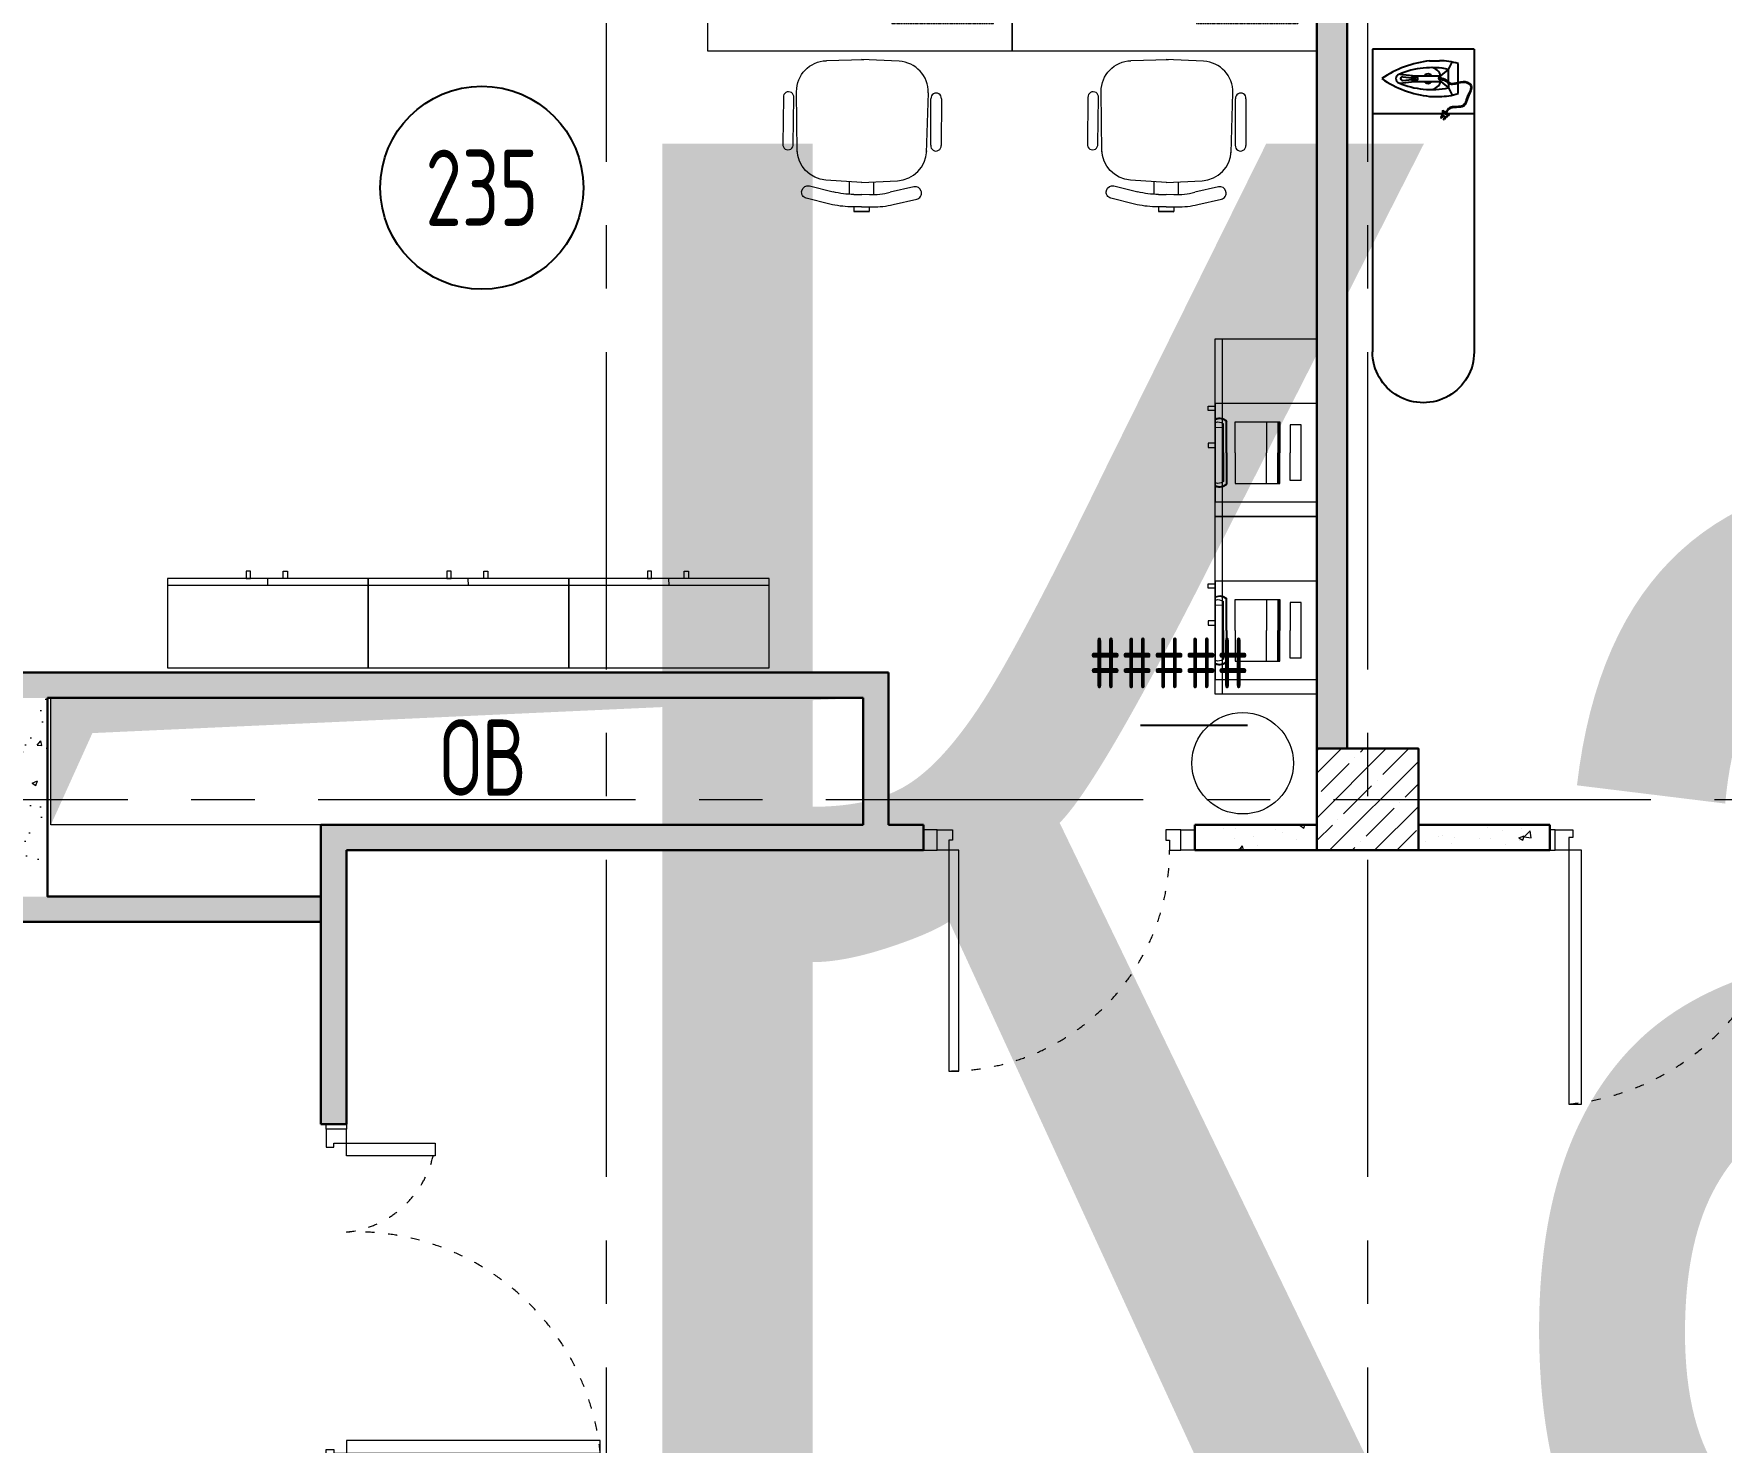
# Model space of a CAD drawing. Header units: millimetres. Extents: x -13407 to 158044, y -108832 to 109387.
# Drawn here: x 315 to 6963, y 60755 to 66304 of the extents above; entities that cross this region are included whole.
import ezdxf
from ezdxf.enums import TextEntityAlignment as Align

# ---------------------------------------------------------------- set-up
doc = ezdxf.new("R2018")
doc.units = ezdxf.units.MM
for name, pattern in [('ACAD_ISO03W100', [30, 12, -18]), ('CENTER', [2, 1.25, -0.25, 0.25, -0.25]), ('HIDDEN', [6, 4, -2])]:
    doc.linetypes.add(name, pattern=pattern)
doc.layers.get('Defpoints').update_dxf_attribs({"color": 6})
for name, color, linetype, lineweight in [('АР_Двери', 5, 'Continuous', 18), ('АР_Колонны', 5, 'Continuous', 30), ('АР_Колонны Штрих', 250, 'Continuous', 5), ('АР_Маркер экспликации', 239, 'Continuous', 13), ('АР_Номер помещения', 1, 'Continuous', 25), ('АР_Оси', 193, 'Continuous', 9), ('АР_Перегородки газоблок', 165, 'Continuous', 30), ('АР_Перегородки газоблок_Штрих', 165, 'Continuous', 5), ('АР_Подоконники', 163, 'Continuous', 9), ('АР_Помещения_площадь', 19, 'Continuous', 9), ('АР_Сущ Несущая стена', 202, 'Continuous', 30), ('Спринклеры', 7, 'Continuous', 18), ('ТХ_мебель передв', 250, 'Continuous', 13), ('ТХ_обор_комп принт', 30, 'Continuous', 13)]:
    doc.layers.add(name, color=color, linetype=linetype, lineweight=lineweight)
doc.layers.add('АР_Названия помещений', color=124, linetype='Continuous', lineweight=5, plot=False)
doc.layers.add('АР_Отверстия', color=251, linetype='Continuous')
doc.layers.add('ТХ_оборуд_учебн', color=80, linetype='Continuous')
doc.styles.add('ICOCPEUR', font='isocpeur.ttf')
doc.styles.add('ISOCPEUR', font='isocpeur.ttf', dxfattribs={"width": 0.7})
doc.styles.get("Standard").update_dxf_attribs({"font": 'arial.ttf'})
pattern_1 = [(50, (76865.7, -55313.48), (215.17805, -18.82564), [22.5, -247.5]), (355, (76865.7, -55313.48), (-41.6254, 225.65764), [18, -198]), (100.45144, (76883.63, -55315.05), (173.55265, 206.832), [19.12206, -210.34263]), (46.1842, (76865.7, -55253.48), (320.1724, -49.6558), [33.75, -371.25]), (96.63564, (76892.38, -55257.62), (280.3986, 292.2356), [28.6831, -315.5141]), (351.18416, (76865.7, -55253.5), (280.3986, 292.2356), [27, -297]), (21, (76895.7, -55268.48), (179.07212, -120.78567), [22.5, -247.5]), (326, (76895.7, -55268.48), (72.9946, 217.545), [18, -198]), (71.45144, (76910.62, -55278.55), (252.0667, 96.75935), [19.12206, -210.34263]), (37.5, (76865.7, -55313.48), (3.647957, 99.868156), [0, -195.6, 0, -201, 0, -198.75]), (7.5, (76865.7, -55313.48), (78.92086, 118.32351), [0, -114.6, 0, -191.1, 0, -75.75]), (327.5, (76798.8, -55313.48), (160.14673, -6.76646), [0, -75, 0, -234, 0, -310.5]), (317.5, (76768.8, -55313.48), (174.95585, 30.0315), [0, -97.5, 0, -155.4, 0, -220.5])]

# ---------------------------------------------------------------- blocks, each defined once
blk = doc.blocks.new('*U242')
for points in [[(0, 0), (0, -80), (55, -80), (55, 0), (0, 0)], [(55, -80), (55, 0), (115, 0), (115, -40), (100, -40), (100, -80), (55, -80)], [(1015, -80), (1015, 0), (955, 0), (955, -40), (970, -40), (970, -80), (1015, -80)], [(1070, 0), (1070, -80), (1015, -80), (1015, 0), (1070, 0)]]:
    blk.add_lwpolyline(points)
blk.add_lwpolyline([(100, -80), (100, -950), (140, -950), (140, -80)], close=True)
at = {"linetype": 'ACAD_ISO03W100', "ltscale": 3}
blk.add_arc((100, -80), 870, 270, 0, dxfattribs=at)
blk = doc.blocks.new('1370')
at = {"layer": 'АР_Двери'}
for points in [[(1076825.5, -46356.5), (1076825.5, -46436.5), (1076845.5, -46436.5), (1076845.5, -46356.5), (1076825.5, -46356.5)], [(1076845.5, -46436.5), (1076845.5, -46356.5), (1076915.5, -46356.5), (1076915.5, -46386.5), (1076900.5, -46386.5), (1076900.5, -46436.5), (1076845.5, -46436.5)], [(1078176.5, -46436.5), (1078176.5, -46356.5), (1078106.5, -46356.5), (1078106.5, -46386.5), (1078121.5, -46386.5), (1078121.5, -46436.5), (1078176.5, -46436.5)], [(1078196.5, -46356.5), (1078196.5, -46436.5), (1078176.5, -46436.5), (1078176.5, -46356.5), (1078196.5, -46356.5)]]:
    blk.add_lwpolyline(points, dxfattribs=at)
for points in [[(1076900.5, -46436.5), (1076900.5, -47436.5), (1076950.4, -47436.5), (1076950.4, -46436.5)], [(1078071.7, -46786.5), (1078071.7, -46436.5), (1078121.5, -46436.5), (1078121.5, -46786.5)]]:
    blk.add_lwpolyline(points, close=True, dxfattribs=at)
at = {"layer": 'АР_Двери', "linetype": 'ACAD_ISO03W100', "ltscale": 3}
for centre, radius, start, end in [((1076804.9, -46473.8), 967.4, 275.67288, 2.21397), ((1078161.9, -46396.1), 392.5, 185.90754, 264.09246)]:
    blk.add_arc(centre, radius, start, end, dxfattribs=at)
blk = doc.blocks.new('*U375')
at = {"layer": 'Defpoints', "color": 7}
blk.add_line((-14945.1, 403.6), (-15367.5, 403.6), dxfattribs=at)
at = {"layer": 'АР_Номер помещения', "color": 7}
blk.add_circle((-17961.7, 2522.7), 400, dxfattribs=at)
at = {"layer": 'Defpoints', "color": 7, "style": 'ISOCPEUR', "width": 0.7}
blk.add_attdef('ПЛОЩАДЬ_ПОМЕЩЕНИЯ', text='', height=200, dxfattribs=at).set_placement((-14940.3, 650.1), align=Align.MIDDLE_RIGHT)
at = {"layer": 'Defpoints', "color": 7, "style": 'ISOCPEUR', "width": 0.7, "flags": 1}
blk.add_attdef('КАТЕГОРИЯ', (-499.2, -2092.2), '', height=250, dxfattribs=at)
at = {"layer": 'АР_Номер помещения', "color": 7, "style": 'ISOCPEUR', "width": 0.7}
blk.add_attdef('НОМЕР_ПОМЕЩЕНИЯ', text='', height=300, dxfattribs=at).set_placement((-17961.7, 2522.7), align=Align.MIDDLE_CENTER)
at = {"layer": 'АР_Помещения_площадь', "color": 7, "lineweight": 30, "width": 0.7, "flags": 104}
blk.add_attdef('ИМЯ_ПОМЕЩЕНИЯ', text='', height=100, dxfattribs=at).set_placement((157.6, 1217.1), align=Align.MIDDLE_CENTER)
blk = doc.blocks.new('П-101_Ю-08')
for p, q in [((7045246.6, 1185179.3), (7045246.2, 1183986.2)), ((7045646.6, 1185178.7), (7045246.6, 1185178.8)), ((7045646.6, 1185179.2), (7045646.2, 1183986.1)), ((7045646.6, 1185178.7), (7045646.5, 1184923.8)), ((7045471, 1185133.1), (7045510.2, 1185133.1)), ((7045514.7, 1185074.5), (7045545.3, 1185099.6)), ((7045545.3, 1185099.6), (7045559.3, 1185128.5)), ((7045545.3, 1185049), (7045545.3, 1185099.6)), ((7045582.9, 1185048.7), (7045582.9, 1185122)), ((7045355.4, 1185080.6), (7045415.6, 1185074.1)), ((7045355.4, 1185045.6), (7045409.5, 1185051.9)), ((7045365.2, 1185070.5), (7045401.4, 1185066.6)), ((7045365.2, 1185055.6), (7045401.4, 1185059.5)), ((7045409.5, 1185051.9), (7045514.7, 1185051.9)), ((7045411.5, 1185074.5), (7045514.7, 1185074.5)), ((7045514.7, 1185051.9), (7045545.3, 1185026.5)), ((7045545.3, 1185045.2), (7045545.3, 1185026.5)), ((7045545.3, 1185026.5), (7045559.3, 1184997.7)), ((7045582.9, 1185004.1), (7045582.9, 1185045.8)), ((7045471, 1184993.1), (7045510.2, 1184993.1)), ((7045646.5, 1184923.8), (7045246.5, 1184923.9)), ((7045520.8, 1184918.4), (7045515.5, 1184909.3)), ((7045522.6, 1184917.3), (7045517.3, 1184908.3)), ((7045531.4, 1184912.2), (7045526.1, 1184903.1)), ((7045533.3, 1184911.1), (7045528, 1184902))]:
    blk.add_line(p, q)
for points in [[(7045524, 1184930.8), (7045542.5, 1184920), (7045536.3, 1184909.3), (7045517.8, 1184920.2)], [(7045520.6, 1184932.8), (7045545.9, 1184918), (7045548.1, 1184921.7), (7045522.8, 1184936.6)]]:
    blk.add_lwpolyline(points, close=True)
for radius in [11.5, 4.4]:
    blk.add_circle((7045412.3, 1185063.1), radius)
for centre, radius, start, end in [((7045516.7, 1184722.6), 413.1, 96.36175, 124.47501), ((7045479.3, 1184778.9), 327.4, 78.35497, 113.27812), ((7045472.8, 1185063.3), 43.4, 15.04633, 83.17518), ((7045515, 1184919.3), 213.8, 71.47764, 91.28786), ((7045516.7, 1185403.6), 413.1, 235.52499, 263.63825), ((7045355.4, 1185063.1), 17.5, 108.44405, 251.55595), ((7045479.3, 1185347.2), 327.4, 246.72188, 281.64503), ((7045364.4, 1185063.1), 7.5, 83.84371, 276.15629), ((7045464.7, 1185063.1), 18.6, 216.91204, 323.08796), ((7045464.7, 1185063.1), 18.6, 38.16292, 141.83708), ((7045472.8, 1185062.9), 43.4, 276.82482, 344.95367), ((7045511.9, 1185063.1), 5.3, 21.94659, 321.64855), ((7045511.9, 1185063.1), 2.79, 90, 280.39789), ((7045515, 1185206.8), 213.8, 268.71214, 288.52236), ((7045516.4, 1184908.8), 1.06, 149.67728, 329.67728), ((7045527, 1184902.6), 1.06, 149.67728, 329.67728)]:
    blk.add_arc(centre, radius, start, end)
at = {"extrusion": (0, 0, -1)}
blk.add_ellipse((7045446.2, 1183986.2), major_axis=(141.5, 141.4), ratio=1, start_param=0.785398, end_param=3.926991, dxfattribs=at)
for points in [[(7045511.9, 1185065.9), (7045536.7, 1185057.4), (7045545.3, 1185049), (7045611.7, 1185051.3), (7045635.2, 1185035.6), (7045622.4, 1184991.4), (7045605.3, 1184955.1), (7045547.1, 1184942.8), (7045536.4, 1184928.6)], [(7045512.4, 1185060.3), (7045525, 1185058), (7045536.1, 1185053.1), (7045547.2, 1185044), (7045564.4, 1185042), (7045577.8, 1185044.4), (7045593, 1185048.4), (7045603.3, 1185049.2), (7045615.9, 1185047.6), (7045626.5, 1185041.8), (7045632.9, 1185034.4), (7045634.1, 1185029.6), (7045632.7, 1185021.6), (7045628.1, 1185009.8), (7045620.5, 1184994.1), (7045617.7, 1184987.1), (7045613.5, 1184974.3), (7045609.9, 1184965.3), (7045604.9, 1184958.9), (7045600.1, 1184955.5), (7045593.4, 1184953.5), (7045577.6, 1184952.5), (7045561.6, 1184951.5), (7045550, 1184947.9), (7045542.2, 1184941.9), (7045534.7, 1184929.6)]]:
    blk.add_spline(points, degree=3)
blk = doc.blocks.new('стол с тумбой 1200х600')
blk.add_lwpolyline([(-19012.2, 19801.1), (-19012.2, 21001.1), (-19612.2, 21001.1), (-19612.2, 19801.1)], close=True)
at = {"linetype": 'HIDDEN', "ltscale": 0.1}
blk.add_lwpolyline([(-19505.4, 19874.7), (-19105.4, 19874.7), (-19105.4, 20274.7), (-19505.4, 20274.7)], close=True, dxfattribs=at)
blk = doc.blocks.new('М-60')
at = {"extrusion": (-6.19742e-05, 0.000470712, 1)}
for p, q in [((7035415.4, 1186627.5, -0.2), (7035231.8, 1186626.6, -0.2)), ((7035049.2, 1186548.9, -0.1), (7035050.6, 1186548.5, -0.1)), ((7035202.1, 1186569.5, -0.1), (7035439, 1186576.2, -0.1)), ((7035232, 1186585.7, -0.1), (7035415.6, 1186586.5, -0.1)), ((7034998.3, 1186437.9, -0.1), (7035019.7, 1186530.9, -0.1)), ((7035068.3, 1186519.6, -0.1), (7035046.7, 1186425.8, -0.1)), ((7035085.8, 1186312.9, 0), (7035092.5, 1186454.7, -0.1)), ((7035563.1, 1186460.5, -0.1), (7035569.8, 1186312.9, 0)), ((7034989, 1186312.9, 0), (7034989, 1186356.2, -0.1)), ((7035037.8, 1186361.3, -0.1), (7035088.1, 1186361.3, -0.1)), ((7034971.3, 1186282.6, 0), (7034970.4, 1186343.1, -0.1)), ((7034989, 1186343.1, -0.1), (7034970.8, 1186343.1, -0.1)), ((7034970.8, 1186343.1, -0.1), (7034970.8, 1186282.6, 0)), ((7034989.4, 1186282.9, 0), (7034971.3, 1186282.6, 0)), ((7034989, 1186312.9, 0), (7034989, 1186343.1, -0.1)), ((7034989, 1186313.2, 0), (7034989.4, 1186282.9, 0)), ((7034989, 1186313.2, 0), (7034989.6, 1186269.8, 0)), ((7035037.4, 1186344.1, 0), (7035037.4, 1186312.9, 0)), ((7035037.8, 1186282.6, 0), (7035037.4, 1186313.9, 0)), ((7035085.7, 1186314.6, 0), (7035094.7, 1186172.9, 0)), ((7035565.2, 1186174.3, 0.1), (7035569.7, 1186322, 0)), ((7035038.5, 1186265.5, 0), (7035088.8, 1186266.3, 0)), ((7035000.2, 1186188.3, 0), (7035023, 1186095.7, 0.1)), ((7035071.5, 1186107.6, 0.1), (7035048.4, 1186201.2, 0)), ((7035052.8, 1186078.1, 0.1), (7035054.2, 1186078.5, 0.1)), ((7035206, 1186059.9, 0.1), (7035442.9, 1186056.7, 0.1)), ((7035236.1, 1186044.1, 0.1), (7035419.7, 1186046, 0.1)), ((7035420.2, 1186005.1, 0.1), (7035236.6, 1186003.1, 0.1))]:
    blk.add_line(p, q, dxfattribs=at)
for centre, start, end in [((7035230, 1186606.2, 122.4), 84.99867, 275.52472), ((7035417.4, 1186607.1, 122.4), 264.99867, 95.52472), ((7035234.4, 1186023.7, 122.4), 85.34791, 275.87397), ((7035421.8, 1186025.7, 122.4), 265.34791, 95.87397)]:
    blk.add_arc(centre, 20.6, start, end, dxfattribs=at)
at = {"extrusion": (6.19742e-05, -0.000470712, -1)}
for centre, major_axis, start_param, end_param in [((7035043.3, 1186525.4, -0.1), (15.6, 18.5, 0), 4.240369, 5.829345), ((7035044.7, 1186525.1, -0.1), (15.6, 18.5, 0), -0.45384, 1.098777), ((7035213.4, 1186449, -0.1), (77.8, 92.6, 0), 4.061153, 5.558057), ((7035442.2, 1186455, -0.1), (77.8, 92.6, 0), -0.725128, 0.826554), ((7035352, 1186356.2, 0), (-277.9, 233.5, -0.1), 5.584367, 5.811166), ((7035400.4, 1186344.1, 0), (233.5, 277.9, -0.1), 4.01357, 4.240369)]:
    blk.add_ellipse(centre, major_axis=major_axis, ratio=1, start_param=start_param, end_param=end_param, dxfattribs=at)
at = {"extrusion": (-6.19742e-05, 0.000470712, 1)}
for centre, major_axis, start_param, end_param in [((7035400.8, 1186288.2, 0), (237.7, -274.3, 0.1), 4.01357, 4.240369), ((7035352.6, 1186275.3, 0), (-274.3, -237.7, 0.1), 5.584367, 5.811166), ((7035215.4, 1186180.5, 0), (79.2, -91.4, 0), 4.061153, 5.558057), ((7035444.3, 1186178, 0.1), (79.2, -91.4, 0), -0.725128, 0.826554), ((7035046.5, 1186101.5, 0.1), (15.8, -18.3, 0), 4.240369, 5.829345), ((7035048, 1186101.8, 0.1), (15.8, -18.3, 0), -0.45384, 1.098777)]:
    blk.add_ellipse(centre, major_axis=major_axis, ratio=1, start_param=start_param, end_param=end_param, dxfattribs=at)
blk = doc.blocks.new('шкаф канцелярск')
blk.add_line((395, 324.3, -0.7), (394, 352.2, -0.7))
at = {"extrusion": (0.000470712, 6.19742e-05, 1)}
blk.add_line((790, 324.2, -0.6), (0, 324.3, -0.7), dxfattribs=at)
blk.add_lwpolyline([(0, 352.2), (0, 0), (790, 0), (790, 352.2)], close=True)
at = {"extrusion": (0.000470712, 6.19742e-05, 1), "elevation": 0}
for points in [[(309.7, 352.2), (326.3, 352.2), (326.3, 380.4), (309.7, 380.4)], [(471.8, 352.2), (455.3, 352.2), (455.3, 380.4), (471.8, 380.4)]]:
    blk.add_lwpolyline(points, close=True, dxfattribs=at)
blk = doc.blocks.new('тумба 700х400')
at = {"extrusion": (-6.19742e-05, 0.000470712, 1)}
blk.add_line((618.6, 27307.5, -0.4), (618.5, 26607.5, -0.5), dxfattribs=at)
blk.add_line((618.6, 26958.5, -0.5), (590.6, 26957.5, -0.5))
at = {"elevation": 0.2}
blk.add_lwpolyline([(590.7, 26607.5), (990.6, 26607.5), (990.6, 27307.5), (590.7, 27307.5)], close=True, dxfattribs=at)
at = {"extrusion": (-6.19742e-05, 0.000470712, 1), "elevation": 12.6}
for points in [[(590.7, 27035.4), (590.7, 27018.8), (562.5, 27018.8), (562.5, 27035.4)], [(590.7, 26873.3), (590.7, 26889.8), (562.5, 26889.8), (562.5, 26873.3)]]:
    blk.add_lwpolyline(points, close=True, dxfattribs=at)
blk = doc.blocks.new('МФУ1')
at = {"extrusion": (-6.19742e-05, -0.000470712, 1)}
for p, q in [((7057681.4, 1166364.7, 0), (7057681.4, 1165975, -0.2)), ((7058080.7, 1166364.7, 0), (7057681.4, 1166364.7, 0)), ((7058080.7, 1165975, -0.2), (7058080.7, 1166364.7, 0)), ((7057742.4, 1166059.9, -0.2), (7057742.4, 1166279.7, 0)), ((7057742.4, 1166279.7, 0), (7057785.7, 1166279.7, 0)), ((7057785.7, 1166279.7, 0), (7057785.7, 1166169.8, -0.1)), ((7058003.1, 1166290.7, 0), (7057826.8, 1166290.7, 0)), ((7057826.8, 1166290.7, 0), (7057826.8, 1166169.8, -0.1)), ((7057830.4, 1166290.7, 0), (7057830.4, 1166169.8, -0.1)), ((7057834.6, 1166290.7, 0), (7057834.6, 1166169.8, -0.1)), ((7057879, 1166290.7, 0), (7057879, 1166169.8, -0.1)), ((7058003.1, 1166169.8, -0.1), (7058003.1, 1166290.7, 0)), ((7058035.7, 1166169.8, -0.1), (7058035.7, 1166292.9, 0)), ((7058038.2, 1166169.8, -0.1), (7058038.2, 1166292.9, 0)), ((7058049.3, 1166169.8, -0.1), (7058049.3, 1166283.8, 0)), ((7057785.7, 1166059.9, -0.1), (7057785.7, 1166169.8, -0.1)), ((7057826.8, 1166049, -0.2), (7057826.8, 1166169.8, -0.1)), ((7057830.4, 1166049, -0.2), (7057830.4, 1166169.8, -0.1)), ((7057834.6, 1166049, -0.2), (7057834.6, 1166169.8, -0.1)), ((7057879, 1166049, -0.1), (7057879, 1166169.8, -0.1)), ((7058003.1, 1166169.8, -0.1), (7058003.1, 1166049, -0.1)), ((7058035.7, 1166169.8, -0.1), (7058035.7, 1166046.7, -0.1)), ((7058038.2, 1166169.8, -0.1), (7058038.2, 1166046.7, -0.1)), ((7058049.3, 1166169.8, -0.1), (7058049.3, 1166169.8, -0.1)), ((7058049.3, 1166169.8, -0.1), (7058049.3, 1166055.9, -0.1)), ((7057742.4, 1166059.9, -0.2), (7057785.7, 1166059.9, -0.1)), ((7058003.1, 1166049, -0.1), (7057826.8, 1166049, -0.2)), ((7057681.4, 1165975, -0.2), (7058080.7, 1165975, -0.2))]:
    blk.add_line(p, q, dxfattribs=at)
for centre, radius, start, end in [((7058064.1, 1166270.4, -986.4), 36, 62.50848, 142.07302), ((7058064.1, 1166267.9, -986.4), 35.8, 62.36072, 136.4153), ((7058069.9, 1166256.9, -986.4), 33.6, 71.1864, 127.75594), ((7058064.1, 1166068.5, -986.4), 36, 217.92698, 297.49152), ((7058064.1, 1166071.1, -986.4), 35.8, 223.65544, 297.5943), ((7058069.9, 1166082.1, -986.4), 33.6, 232.24406, 288.8136)]:
    blk.add_arc(centre, radius, start, end, dxfattribs=at)

msp = doc.modelspace()

# ---------------------------------------------------------------- hatches: boundary and pattern name
at = {"layer": 'АР_Колонны Штрих', "ltscale": 100}
h = msp.add_hatch(dxfattribs=at)
h.set_pattern_fill('ANSI35', color=256, scale=500)
h.set_pattern_definition([(45, (-951682.16, 103358.67), (-88.388348, 88.388348), []), (45, (-951593.77, 103358.67), (-88.388348, 88.388348), [156.25, -31.25, 0, -31.25])])
h.paths.add_polyline_path([(5769.9, 63487.2), (5369.9, 63487.2), (5369.9, 63087.2), (5769.9, 63087.2)])
at = {"layer": 'АР_Перегородки газоблок_Штрих', "ltscale": 100}
h = msp.add_hatch(dxfattribs=at)
h.set_pattern_fill('AR-CONC', color=256, scale=30)
h.set_pattern_definition(pattern_1)
h.paths.add_polyline_path([(5489.9, 69087.2), (5369.9, 69087.2), (5369.9, 63487.2), (5489.9, 63487.2)])
h.paths.add_polyline_path([(5489.9, 71347.2), (5369.9, 71347.2), (5369.9, 69517.2), (5489.9, 69517.2)])
h = msp.add_hatch(dxfattribs=at)
h.set_pattern_fill('AR-CONC', color=256, scale=30)
h.set_pattern_definition(pattern_1)
h.paths.add_polyline_path([(2569.9, 63787.1), (-430.1, 63787.1), (-430.1, 63687.2), (2569.9, 63687.2)])
h.paths.add_polyline_path([(-430.1, 63787.1), (-2613.4, 63787.1), (-2613.4, 63687.2), (-430.1, 63687.2)])
h.paths.add_polyline_path([(-430.1, 62904.6), (-2530.1, 62904.6), (-2530.1, 63037.2), (-2630.1, 63037.2), (-2630.1, 62804.6), (-430.1, 62804.6)])
h.paths.add_polyline_path([(1447, 62904.6), (-430.1, 62904.6), (-430.1, 62804.6), (1447, 62804.6)])
h.paths.add_polyline_path([(2569.9, 63187.2), (1447, 63187.2), (1447, 62007.7), (1547, 62007.6), (1547, 62007.6), (1467, 62007.6), (1547, 62007.6), (1547, 62007.6), (1467, 62007.7), (1467, 62007.6), (1547, 62007.6), (1547, 63087.2), (2569.9, 63087.2)])
h.paths.add_polyline_path([(3233.1, 63187.2), (3133.1, 63187.2), (3133.1, 63187.2), (2569.9, 63187.2), (2569.9, 63087.2), (3819.9, 63087.2), (3819.9, 63187.2), (3233.1, 63187.2)])
h.paths.add_polyline_path([(3683.1, 63787.1), (2569.9, 63787.1), (2569.9, 63687.2), (3583.1, 63687.2), (3583.1, 63187.2), (3683.1, 63187.2)])
h = msp.add_hatch(dxfattribs=at)
h.set_pattern_fill('AR-CONC', color=256, scale=30)
h.set_pattern_definition(pattern_1)
h.paths.add_polyline_path([(-130.1, 63287.2), (-230.1, 63287.2), (-230.1, 62904.6), (-130.1, 62904.6)])
h.paths.add_polyline_path([(-130.1, 63687.2), (-230.1, 63687.2), (-230.1, 63287.2), (-130.1, 63287.2)])
h.paths.add_polyline_path([(369.9, 63687.2), (269.9, 63687.2), (269.9, 63287.2), (369.9, 63287.2)])
h.paths.add_polyline_path([(369.9, 63287.2), (269.9, 63287.2), (269.9, 62904.6), (369.9, 62904.6)])
h = msp.add_hatch(dxfattribs=at)
h.set_pattern_fill('AR-CONC', color=256, scale=30)
h.set_pattern_definition(pattern_1)
h.paths.add_polyline_path([(5369.9, 63187.2), (5769.9, 63187.2), (5769.9, 63087.2), (6288.3, 63087.2), (6288.4, 63187.2), (4889.9, 63187.2), (4889.9, 63087.2), (5369.9, 63087.2)])
at = {"layer": 'Спринклеры', "ltscale": 100}
h = msp.add_hatch(color=256, dxfattribs=at)
h.paths.add_polyline_path([(3019.9, 63661.4), (3019.9, 63687.2), (383.1, 63687.2), (383.1, 63277.2), (423.2, 63275.9), (546.5, 63548.5)])
h.paths.add_polyline_path([(423.2, 63275.9), (383.1, 63277.2), (383.1, 63187.2)])
h.paths.add_polyline_path([(3583.1, 63687.2), (3019.9, 63687.2), (3019.9, 63661.4)])

# ---------------------------------------------------------------- linework, layer by layer
at = {"layer": 'АР_Колонны', "ltscale": 100}
msp.add_lwpolyline([(5369.9, 63487.2), (5769.9, 63487.2), (5769.9, 63087.2), (5369.9, 63087.2)], close=True, dxfattribs=at)
at = {"layer": 'АР_Оси', "linetype": 'CENTER', "ltscale": 1000}
for p, q in [((2569.9, 79049.7), (2569.9, 23317.3)), ((5569.9, 79049.7), (5569.9, 23317.3)), ((-12563.8, 63287.2), (70614.6, 63287.2))]:
    msp.add_line(p, q, dxfattribs=at)
at = {"layer": 'АР_Перегородки газоблок', "ltscale": 100}
for p, q in [((-2613.4, 63787.1), (3683.1, 63787.1)), ((3683.1, 63787.1), (3683.1, 63187.2)), ((3583.1, 63687.2), (369.9, 63687.2)), ((3583.1, 63687.2), (3583.1, 63187.2)), ((1447, 63187.2), (1447, 62007.7)), ((3583.1, 63187.2), (1447, 63187.2)), ((3819.9, 63187.2), (3683.1, 63187.2)), ((3819.9, 63087.2), (3819.9, 63187.2)), ((3819.9, 63087.2), (1547, 63087.2)), ((1447, 62804.6), (-6180.1, 62804.6))]:
    msp.add_line(p, q, dxfattribs=at)
for points in [[(5369.9, 69087.2), (5369.9, 63487.2)], [(5489.9, 69087.2), (5489.9, 63487.2)], [(369.9, 63687.2), (369.9, 62904.6), (1447, 62904.6)], [(5369.9, 63187.2), (4889.9, 63187.2)], [(4889.9, 63187.2), (4889.9, 63087.2)], [(6288.4, 63187.2), (5769.9, 63187.2)], [(6288.4, 63187.2), (6288.4, 63087.2)], [(1547, 63087.2), (1547, 62007.6), (1447, 62007.6)], [(5369.9, 63087.2), (4889.9, 63087.2)], [(6288.4, 63087.2), (5769.9, 63087.2)]]:
    msp.add_lwpolyline(points, dxfattribs=at)
at = {"layer": 'АР_Подоконники', "ltscale": 100}
msp.add_arc((5777.6, 63079.5), 8235.7, 95.26614, 175.12348, dxfattribs=at)
at = {"layer": 'АР_Сущ Несущая стена', "lineweight": 18, "ltscale": 100}
for centre, radius, start, end in [((5776.8, 63081.3), 9148.9, 94.87234, 175.19782), ((5777.6, 63079.5), 8425.7, 94.87652, 174.79678)]:
    msp.add_arc(centre, radius, start, end, dxfattribs=at)
at = {"layer": 'Спринклеры'}
msp.add_lwpolyline([(382.4, 63687.2), (3583.1, 63687.2), (3583.1, 63187.2), (382.4, 63187.2)], close=True, dxfattribs=at)
at = {"layer": 'ТХ_мебель передв'}
msp.add_circle((5077.7, 63429.8), 200, dxfattribs=at)

# ---------------------------------------------------------------- block references
at = {"layer": 'АР_Двери'}
msp.add_blockref('*U242', (3819.9, 63167.2), dxfattribs=at)
at = {"layer": 'АР_Маркер экспликации'}
ref = msp.add_blockref('*U375', (20042.4, 63174.3), dxfattribs=at)
ref.add_attrib('НОМЕР_ПОМЕЩЕНИЯ', '235', dxfattribs={"layer": 'АР_Номер помещения', "color": 7, "height": 300, "style": 'ISOCPEUR', "width": 0.7}).set_placement((2080.7, 65697), align=Align.MIDDLE_CENTER)
lines = msp.add_mtext('\\W0.8000;Кабинет с рабочим пространством для учителей тип 1 (начальная школа)', dxfattribs={"layer": 'АР_Названия помещений', "insert": (2269.2, 65871), "char_height": 5947.262, "width": 926.94, "attachment_point": 1})
ref.add_attrib('ИМЯ_ПОМЕЩЕНИЯ', '', (2269.2, 65871), dxfattribs={"flags": 104}).embed_mtext(lines)
ref.add_attrib('ПЛОЩАДЬ_ПОМЕЩЕНИЯ', '#####', dxfattribs={"layer": 'Defpoints', "color": 7, "height": 200, "style": 'ISOCPEUR', "width": 0.7}).set_placement((5102.1, 63824.4), align=Align.MIDDLE_RIGHT)
at = {"layer": 'АР_Перегородки газоблок'}
msp.add_blockref('1370', (-1070537.2, 109523.7), dxfattribs=at)
at = {"layer": 'АР_Перегородки газоблок', "rotation": 90}
msp.add_blockref('1370', (-44889.4, -1016188.9), dxfattribs=at)
at = {"layer": 'ТХ_мебель передв'}
for name, p, rotation in [('стол с тумбой 1200х600', (23971.1, 85849.3), 89.99999999999999), ('стол с тумбой 1200х600', (25171.1, 85849.3), 89.99999999999999), ('М-60', (1077855.1, -6987344.9, 0), 89.08873266248857), ('М-60', (1079055.1, -6987344.9, 0), 89.08873266248857)]:
    msp.add_blockref(name, p, dxfattribs=dict(at, rotation=rotation))
at = {"layer": 'ТХ_мебель передв', "xscale": -1, "rotation": 180}
for p in [(4379.3, 91709.4, -0.2), (4379.3, 91009.4, -0.2)]:
    msp.add_blockref('тумба 700х400', p, dxfattribs=at)
at = {"layer": 'ТХ_мебель передв'}
for p in [(843, 63805.9), (1633, 63805.9), (2423, 63805.9)]:
    msp.add_blockref('шкаф канцелярск', p, dxfattribs=at)
at = {"layer": 'ТХ_обор_комп принт', "xscale": -1}
for p in [(7063051.3, -1101516.5, 0.2), (7063051.3, -1102216.5, 0.2)]:
    msp.add_blockref('МФУ1', p, dxfattribs=at)
at = {"layer": 'ТХ_оборуд_учебн'}
msp.add_blockref('П-101_Ю-08', (-7039656.7, -1118936.1), dxfattribs=at)

# ---------------------------------------------------------------- texts
at = {"layer": 'АР_Отверстия', "ltscale": 100, "insert": (2085.7, 63452), "char_height": 300, "attachment_point": 5, "line_spacing_factor": 0.7, "style": 'ICOCPEUR'}
msp.add_mtext('\\A1;{\\W0.7;ОВ}', dxfattribs=at)

doc.saveas('drawing.dxf')
